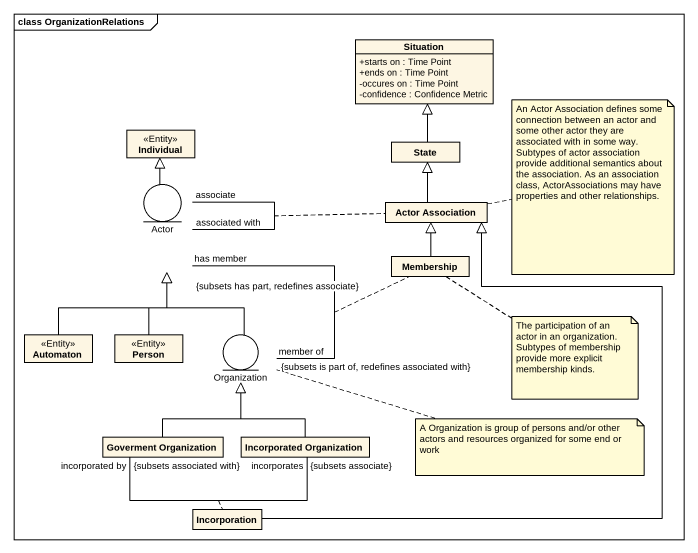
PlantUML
@startuml
mainframe class OrganizationRelations
allowmixing
hide circle
hide empty members
skinparam classAttributeIconSize 0
class Situation {
  +starts on : Time Point
  +ends on : Time Point
  -occures on : Time Point
  -confidence : Confidence Metric
}
class Individual <<Entity>>
class "State" as State_
entity "Actor" as Actor_
class "Actor Association" as Actor_Association
class Membership
class Automaton <<Entity>>
class "Person" as Person_ <<Entity>>
entity Organization
class "Goverment Organization" as Goverment_Organization
class "Incorporated Organization" as Incorporated_Organization
class Incorporation
State_ -up-|> Situation
Actor_ -up-|> Individual
Actor_ "associated with" -- "associate" Actor_
Actor_Association -up-|> State_
Membership -up-|> Actor_Association
Automaton -up-|> Actor_
Person_ -up-|> Actor_
Organization -up-|> Actor_
Organization "member of\n{subsets is part of, redefines associated with}" -up- "has member\n{subsets has part, redefines associate}" Actor_
Goverment_Organization -up-|> Organization
Incorporated_Organization -up-|> Organization
Incorporated_Organization "incorporates\n{subsets associate}" -left- "incorporated by\n{subsets associated with}" Goverment_Organization
(Incorporated_Organization, Goverment_Organization) .. Incorporation
Incorporation -up-|> Actor_Association
note right of Actor_Association : An Actor Association defines some connection between an actor and some other actor they are associated with in some way. Subtypes of actor association provide additional semantics about the association. As an association class, ActorAssociations may have properties and other relationships.
note bottom of Membership : The participation of an actor in an organization. Subtypes of membership provide more explicit membership kinds.
note right of Organization : A Organization is group of persons and/or other actors and resources organized for some end or work
@enduml
